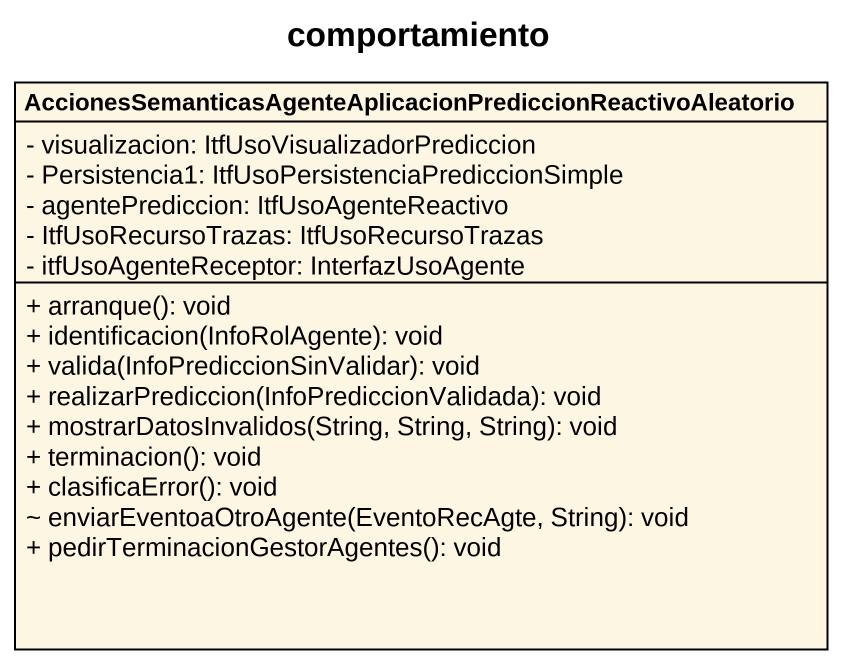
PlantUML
@startuml
title comportamiento
hide circle
hide empty members
skinparam classAttributeIconSize 0
class "AccionesSemanticasAgenteAplicacionPrediccionReactivoAleatorio" as AccionesSemanticasAgenteApli {
  - visualizacion: ItfUsoVisualizadorPrediccion
  - Persistencia1: ItfUsoPersistenciaPrediccionSimple
  - agentePrediccion: ItfUsoAgenteReactivo
  - ItfUsoRecursoTrazas: ItfUsoRecursoTrazas
  - itfUsoAgenteReceptor: InterfazUsoAgente
  + arranque(): void
  + identificacion(InfoRolAgente): void
  + valida(InfoPrediccionSinValidar): void
  + realizarPrediccion(InfoPrediccionValidada): void
  + mostrarDatosInvalidos(String, String, String): void
  + terminacion(): void
  + clasificaError(): void
  ~ enviarEventoaOtroAgente(EventoRecAgte, String): void
  + pedirTerminacionGestorAgentes(): void
}
@enduml
